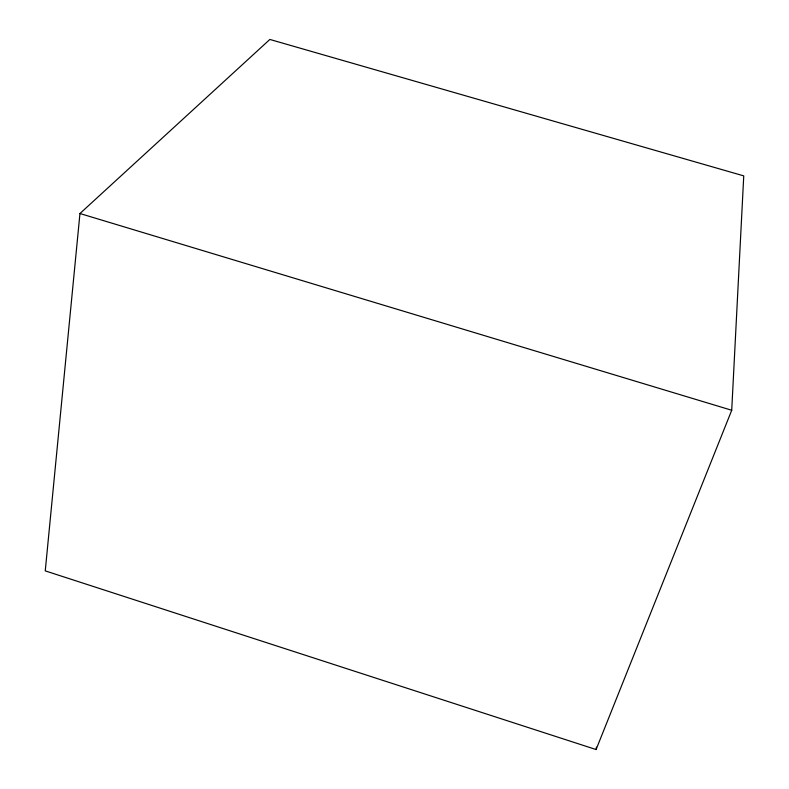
<?xml version="1.0" encoding="UTF-8"?>
<svg xmlns="http://www.w3.org/2000/svg" width="789" height="789" viewBox="0 0 789 789"><rect width="100%" height="100%" fill="white"/><g stroke="black" fill="none" stroke-linecap="round" stroke-linejoin="round"><path stroke-width="1.18" d="M731.719 410.26L743.751 175.878L269.858 39.45L79.955 213.523L45.249 570.881L596.089 749.55L731.719 410.26L79.955 213.523M596.089 749.55L596.454 747.114"/></g></svg>
